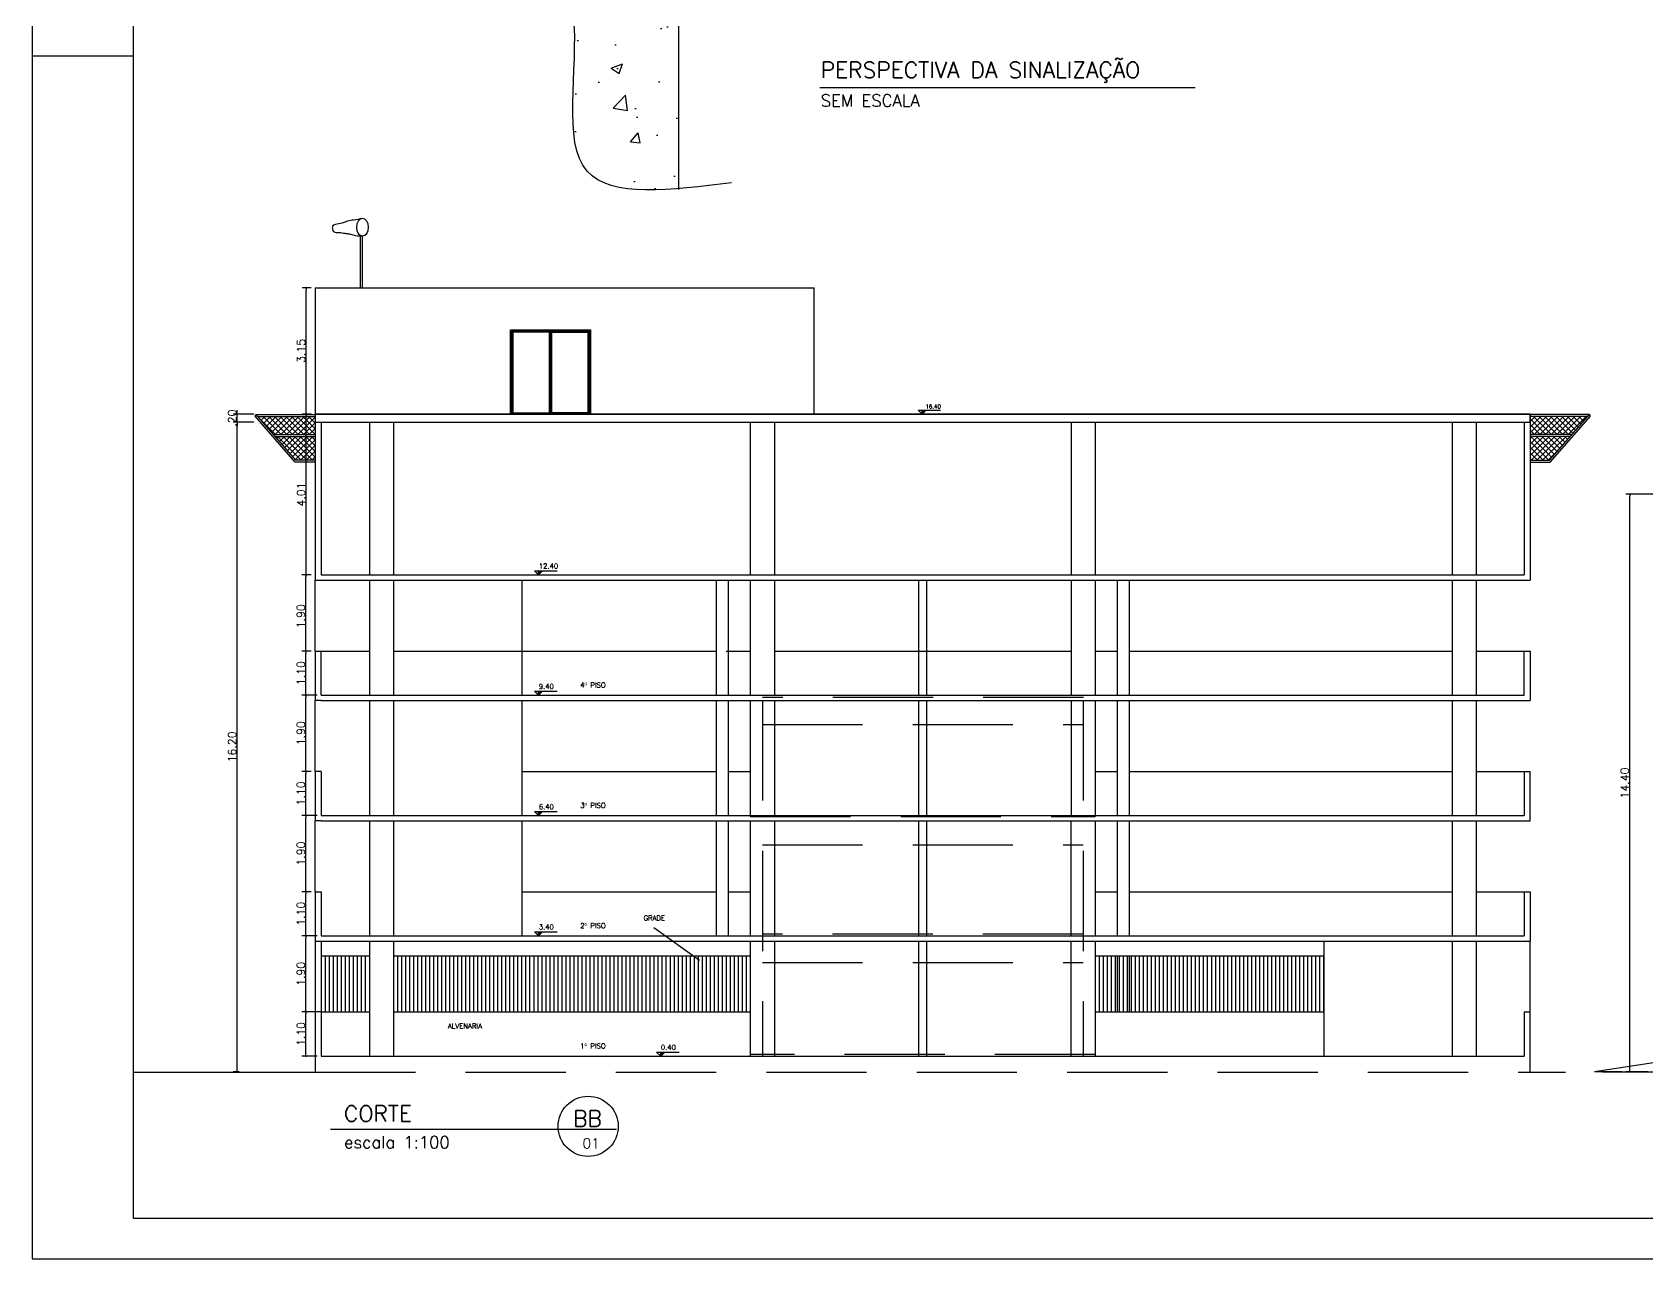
# Model space of a CAD drawing. Header units: millimetres. Extents: x 682 to 1119, y 341 to 434.
# Drawn here: x 999.31 to 1039.57, y 340.63 to 371.21 of the extents above; entities that cross this region are included whole.
import ezdxf

# ---------------------------------------------------------------- set-up
doc = ezdxf.new("R2010")
doc.units = ezdxf.units.MM
for name, pattern in [('CENTER2', [1.125, 0.75, -0.125, 0.125, -0.125]), ('DASHED', [0.75, 0.5, -0.25]), ('HIDDEN', [0.375, 0.25, -0.125])]:
    doc.linetypes.add(name, pattern=pattern)
for name, color, linetype in [('02', 2, 'Continuous'), ('ALV', 6, 'Continuous'), ('AR-ALVENARIA_EM_VISTA-001-C', 1, 'Continuous'), ('AR-ALVENARIA_EM_VISTA-002-C', 2, 'Continuous'), ('AR-ALVENARIA_EM_VISTA-004-C', 4, 'Continuous'), ('AR-COBERTURA_EM_VISTA-002-C', 2, 'Continuous'), ('AR-INDICAÇÕES_GRÁFICAS-002-C', 2, 'Continuous'), ('AR-LINHA_DE_CORTE-007-E', 7, 'CENTER2'), ('AR-PISO_EM_PLANTA-001-C', 1, 'Continuous'), ('AR-TEXTOS_ALTURA_2_0MM-002-C', 2, 'Continuous'), ('AR-TEXTOS_ALTURA_2_5MM-003C', 3, 'Continuous'), ('AR-TEXTOS_ALTURA_3_0MM-003C', 3, 'Continuous'), ('AR-TEXTOS_ALTURA_4_0MM-004-C', 4, 'Continuous'), ('AR-TEXTOS_ALTURA_6_0MM-005-C', 5, 'Continuous'), ('GARAGEM', 1, 'Continuous'), ('Linha fina', 8, 'Continuous'), ('PENA_2', 2, 'Continuous'), ('PENA_6', 5, 'Continuous')]:
    doc.layers.add(name, color=color, linetype=linetype)
doc.styles.add('R80', font='simplex.shx', dxfattribs={"height": 0.1})
doc.styles.add('ROMANS', font='romans')
doc.styles.add('T20', font='simplex.shx', dxfattribs={"height": 0.2})
doc.styles.add('T50', font='simplex.shx', dxfattribs={"height": 0.5})
doc.dimstyles.new('ISO-25_WS', dxfattribs={"dimscale": 0.282828, "dimtxt": 0.8, "dimasz": 2, "dimexe": 0.1, "dimexo": 0.625, "dimgap": 0.325, "dimtad": 1, "dimzin": 4, "dimdsep": 46, "dimtxsty": 'Standard', "dimsah": 1, "dimcen": 2.5, "dimadec": 0, "dimazin": 0, "dimtfac": 1, "dimtdec": 0, "dimtmove": 2, "dimatfit": 3, "dimfxl": 1, "dimtolj": 1, "dimtzin": 0, "dimarcsym": 0})
pattern_1 = [(45, (648.28445, 335.30591), (-0.070710678, 0.070710678), []), (135, (648.28445, 335.30591), (-0.070710678, -0.070710678), [])]

# ---------------------------------------------------------------- blocks, each defined once
blk = doc.blocks.new('_DOT')
at = {"color": 0, "linetype": 'ByBlock'}
blk.add_line((-0.5, 0), (-1, 0), dxfattribs=at)
at = {"color": 0, "linetype": 'ByBlock', "const_width": 0.5}
blk.add_lwpolyline([(-0.25, 0, 1), (0.25, 0, 1)], format="xyb", close=True, dxfattribs=at)
blk = doc.blocks.new('*D142')
at = {"layer": 'AR-ALVENARIA_EM_VISTA-001-C', "color": 1, "lineweight": -2}
for p, q in [((1006.418, 346.78), (1006.035, 346.78)), ((1006.135, 345.73), (1006.135, 346.73)), ((1006.418, 345.68), (1006.035, 345.68))]:
    blk.add_line(p, q, dxfattribs=at)
at = {"layer": 'DEFPOINTS', "color": 0}
for p in [(1006.135, 346.78), (1006.518, 346.78), (1006.518, 345.68)]:
    blk.add_point(p, dxfattribs=at)
at = {"layer": 'AR-ALVENARIA_EM_VISTA-001-C', "color": 1, "lineweight": -2, "xscale": 0.05, "yscale": 0.05, "zscale": 0.05}
for p, rotation in [((1006.135, 346.78), 90), ((1006.135, 345.68), 270)]:
    blk.add_blockref('_DOT', p, dxfattribs=dict(at, rotation=rotation))
at = {"layer": 'AR-ALVENARIA_EM_VISTA-001-C', "color": 3, "insert": (1006.01, 346.23), "char_height": 0.2, "attachment_point": 5, "rotation": 90, "style": 'ROMANS'}
blk.add_mtext('\\A1;1.10', dxfattribs=at)
blk = doc.blocks.new('*D143')
at = {"layer": 'AR-ALVENARIA_EM_VISTA-001-C', "color": 1, "lineweight": -2}
for p, q in [((1006.418, 348.68), (1006.035, 348.68)), ((1006.135, 346.83), (1006.135, 348.63))]:
    blk.add_line(p, q, dxfattribs=at)
at = {"layer": 'DEFPOINTS', "color": 0}
for p in [(1006.135, 348.68), (1006.518, 348.68), (1006.518, 346.78)]:
    blk.add_point(p, dxfattribs=at)
at = {"layer": 'AR-ALVENARIA_EM_VISTA-001-C', "color": 1, "lineweight": -2, "xscale": 0.05, "yscale": 0.05, "zscale": 0.05}
for p, rotation in [((1006.135, 348.68), 90), ((1006.135, 346.78), 270)]:
    blk.add_blockref('_DOT', p, dxfattribs=dict(at, rotation=rotation))
at = {"layer": 'AR-ALVENARIA_EM_VISTA-001-C', "color": 3, "insert": (1006.01, 347.73), "char_height": 0.2, "attachment_point": 5, "rotation": 90, "style": 'ROMANS'}
blk.add_mtext('\\A1;1.90', dxfattribs=at)
blk = doc.blocks.new('*D144')
at = {"layer": 'AR-ALVENARIA_EM_VISTA-001-C', "color": 1, "lineweight": -2}
for p, q in [((1006.268, 349.78), (1006.035, 349.78)), ((1006.135, 348.73), (1006.135, 349.73))]:
    blk.add_line(p, q, dxfattribs=at)
at = {"layer": 'DEFPOINTS', "color": 0}
for p in [(1006.135, 349.78), (1006.368, 349.78), (1006.518, 348.68)]:
    blk.add_point(p, dxfattribs=at)
at = {"layer": 'AR-ALVENARIA_EM_VISTA-001-C', "color": 1, "lineweight": -2, "xscale": 0.05, "yscale": 0.05, "zscale": 0.05}
for p, rotation in [((1006.135, 349.78), 90), ((1006.135, 348.68), 270)]:
    blk.add_blockref('_DOT', p, dxfattribs=dict(at, rotation=rotation))
at = {"layer": 'AR-ALVENARIA_EM_VISTA-001-C', "color": 3, "insert": (1006.01, 349.23), "char_height": 0.2, "attachment_point": 5, "rotation": 90, "style": 'ROMANS'}
blk.add_mtext('\\A1;1.10', dxfattribs=at)
blk = doc.blocks.new('*D145')
at = {"layer": 'AR-ALVENARIA_EM_VISTA-001-C', "color": 1, "lineweight": -2}
for p, q in [((1006.418, 351.68), (1006.035, 351.68)), ((1006.135, 349.83), (1006.135, 351.63))]:
    blk.add_line(p, q, dxfattribs=at)
at = {"layer": 'DEFPOINTS', "color": 0}
for p in [(1006.135, 351.68), (1006.518, 351.68), (1006.368, 349.78)]:
    blk.add_point(p, dxfattribs=at)
at = {"layer": 'AR-ALVENARIA_EM_VISTA-001-C', "color": 1, "lineweight": -2, "xscale": 0.05, "yscale": 0.05, "zscale": 0.05}
for p, rotation in [((1006.135, 351.68), 90), ((1006.135, 349.78), 270)]:
    blk.add_blockref('_DOT', p, dxfattribs=dict(at, rotation=rotation))
at = {"layer": 'AR-ALVENARIA_EM_VISTA-001-C', "color": 3, "insert": (1006.01, 350.73), "char_height": 0.2, "attachment_point": 5, "rotation": 90, "style": 'ROMANS'}
blk.add_mtext('\\A1;1.90', dxfattribs=at)
blk = doc.blocks.new('*D146')
at = {"layer": 'AR-ALVENARIA_EM_VISTA-001-C', "color": 1, "lineweight": -2}
for p, q in [((1006.268, 352.78), (1006.035, 352.78)), ((1006.135, 351.73), (1006.135, 352.73))]:
    blk.add_line(p, q, dxfattribs=at)
at = {"layer": 'DEFPOINTS', "color": 0}
for p in [(1006.135, 352.78), (1006.368, 352.78), (1006.518, 351.68)]:
    blk.add_point(p, dxfattribs=at)
at = {"layer": 'AR-ALVENARIA_EM_VISTA-001-C', "color": 1, "lineweight": -2, "xscale": 0.05, "yscale": 0.05, "zscale": 0.05}
for p, rotation in [((1006.135, 352.78), 90), ((1006.135, 351.68), 270)]:
    blk.add_blockref('_DOT', p, dxfattribs=dict(at, rotation=rotation))
at = {"layer": 'AR-ALVENARIA_EM_VISTA-001-C', "color": 3, "insert": (1006.01, 352.23), "char_height": 0.2, "attachment_point": 5, "rotation": 90, "style": 'ROMANS'}
blk.add_mtext('\\A1;1.10', dxfattribs=at)
blk = doc.blocks.new('*D147')
at = {"layer": 'AR-ALVENARIA_EM_VISTA-001-C', "color": 1, "lineweight": -2}
for p, q in [((1006.418, 354.68), (1006.035, 354.68)), ((1006.135, 352.83), (1006.135, 354.63))]:
    blk.add_line(p, q, dxfattribs=at)
at = {"layer": 'DEFPOINTS', "color": 0}
for p in [(1006.135, 354.68), (1006.518, 354.68), (1006.368, 352.78)]:
    blk.add_point(p, dxfattribs=at)
at = {"layer": 'AR-ALVENARIA_EM_VISTA-001-C', "color": 1, "lineweight": -2, "xscale": 0.05, "yscale": 0.05, "zscale": 0.05}
for p, rotation in [((1006.135, 354.68), 90), ((1006.135, 352.78), 270)]:
    blk.add_blockref('_DOT', p, dxfattribs=dict(at, rotation=rotation))
at = {"layer": 'AR-ALVENARIA_EM_VISTA-001-C', "color": 3, "insert": (1006.01, 353.73), "char_height": 0.2, "attachment_point": 5, "rotation": 90, "style": 'ROMANS'}
blk.add_mtext('\\A1;1.90', dxfattribs=at)
blk = doc.blocks.new('*D148')
at = {"layer": 'AR-ALVENARIA_EM_VISTA-001-C', "color": 1, "lineweight": -2}
for p, q in [((1006.268, 355.78), (1006.035, 355.78)), ((1006.135, 354.73), (1006.135, 355.73))]:
    blk.add_line(p, q, dxfattribs=at)
at = {"layer": 'DEFPOINTS', "color": 0}
for p in [(1006.135, 355.78), (1006.368, 355.78), (1006.518, 354.68)]:
    blk.add_point(p, dxfattribs=at)
at = {"layer": 'AR-ALVENARIA_EM_VISTA-001-C', "color": 1, "lineweight": -2, "xscale": 0.05, "yscale": 0.05, "zscale": 0.05}
for p, rotation in [((1006.135, 355.78), 90), ((1006.135, 354.68), 270)]:
    blk.add_blockref('_DOT', p, dxfattribs=dict(at, rotation=rotation))
at = {"layer": 'AR-ALVENARIA_EM_VISTA-001-C', "color": 3, "insert": (1006.01, 355.23), "char_height": 0.2, "attachment_point": 5, "rotation": 90, "style": 'ROMANS'}
blk.add_mtext('\\A1;1.10', dxfattribs=at)
blk = doc.blocks.new('*D149')
at = {"layer": 'AR-ALVENARIA_EM_VISTA-001-C', "color": 1, "lineweight": -2}
for p, q in [((1006.268, 357.68), (1006.035, 357.68)), ((1006.135, 355.83), (1006.135, 357.63))]:
    blk.add_line(p, q, dxfattribs=at)
at = {"layer": 'DEFPOINTS', "color": 0}
for p in [(1006.135, 357.68), (1006.368, 357.68), (1006.368, 355.78)]:
    blk.add_point(p, dxfattribs=at)
at = {"layer": 'AR-ALVENARIA_EM_VISTA-001-C', "color": 1, "lineweight": -2, "xscale": 0.05, "yscale": 0.05, "zscale": 0.05}
for p, rotation in [((1006.135, 357.68), 90), ((1006.135, 355.78), 270)]:
    blk.add_blockref('_DOT', p, dxfattribs=dict(at, rotation=rotation))
at = {"layer": 'AR-ALVENARIA_EM_VISTA-001-C', "color": 3, "insert": (1006.01, 356.649), "char_height": 0.2, "attachment_point": 5, "rotation": 90, "style": 'ROMANS'}
blk.add_mtext('\\A1;1.90', dxfattribs=at)
blk = doc.blocks.new('*D158')
at = {"layer": 'AR-LINHA_DE_CORTE-007-E', "color": 1, "linetype": 'ByBlock', "lineweight": -2}
for p, q in [((1039.835, 359.69), (1039.051, 359.69)), ((1039.151, 345.34), (1039.151, 359.64)), ((1039.601, 345.29), (1039.051, 345.29))]:
    blk.add_line(p, q, dxfattribs=at)
at = {"layer": 'DEFPOINTS', "color": 0, "linetype": 'ByBlock'}
for p in [(1039.151, 359.69), (1039.935, 359.69), (1039.701, 345.29)]:
    blk.add_point(p, dxfattribs=at)
at = {"layer": 'AR-LINHA_DE_CORTE-007-E', "color": 1, "linetype": 'ByBlock', "lineweight": -2, "xscale": 0.05, "yscale": 0.05, "zscale": 0.05}
for p, rotation in [((1039.151, 359.69), 90), ((1039.151, 345.29), 270)]:
    blk.add_blockref('_DOT', p, dxfattribs=dict(at, rotation=rotation))
at = {"layer": 'AR-LINHA_DE_CORTE-007-E', "color": 3, "linetype": 'ByBlock', "insert": (1039.026, 352.49), "char_height": 0.2, "attachment_point": 5, "rotation": 90, "style": 'ROMANS'}
blk.add_mtext('\\A1;14.40', dxfattribs=at)
blk = doc.blocks.new('*D159')
at = {"layer": 'AR-ALVENARIA_EM_VISTA-001-C', "color": 1, "lineweight": -2}
for p, q in [((1006.268, 361.69), (1006.041, 361.69)), ((1006.141, 357.73), (1006.141, 361.64))]:
    blk.add_line(p, q, dxfattribs=at)
at = {"layer": 'DEFPOINTS', "color": 0}
for p in [(1006.141, 361.69), (1006.368, 361.69), (1006.368, 357.68)]:
    blk.add_point(p, dxfattribs=at)
at = {"layer": 'AR-ALVENARIA_EM_VISTA-001-C', "color": 1, "lineweight": -2, "xscale": 0.05, "yscale": 0.05, "zscale": 0.05}
for p, rotation in [((1006.141, 361.69), 90), ((1006.141, 357.68), 270)]:
    blk.add_blockref('_DOT', p, dxfattribs=dict(at, rotation=rotation))
at = {"layer": 'AR-ALVENARIA_EM_VISTA-001-C', "color": 3, "insert": (1006.016, 359.685), "char_height": 0.2, "attachment_point": 5, "rotation": 90, "style": 'ROMANS'}
blk.add_mtext('\\A1;4.01', dxfattribs=at)
blk = doc.blocks.new('*D160')
at = {"layer": 'AR-COBERTURA_EM_VISTA-002-C', "color": 1, "linetype": 'ByBlock', "lineweight": -2}
for p, q in [((1004.65, 361.49), (1004.319, 361.49)), ((1004.419, 345.34), (1004.419, 361.44)), ((1004.468, 345.29), (1004.319, 345.29))]:
    blk.add_line(p, q, dxfattribs=at)
at = {"layer": 'DEFPOINTS', "color": 0, "linetype": 'ByBlock'}
for p in [(1004.419, 361.49), (1004.75, 361.49), (1004.568, 345.29)]:
    blk.add_point(p, dxfattribs=at)
at = {"layer": 'AR-COBERTURA_EM_VISTA-002-C', "color": 1, "linetype": 'ByBlock', "lineweight": -2, "xscale": 0.05, "yscale": 0.05, "zscale": 0.05}
for p, rotation in [((1004.419, 361.49), 90), ((1004.419, 345.29), 270)]:
    blk.add_blockref('_DOT', p, dxfattribs=dict(at, rotation=rotation))
at = {"layer": 'AR-COBERTURA_EM_VISTA-002-C', "color": 3, "linetype": 'ByBlock', "insert": (1004.294, 353.39), "char_height": 0.2, "attachment_point": 5, "rotation": 90, "style": 'ROMANS'}
blk.add_mtext('\\A1;16.20', dxfattribs=at)
blk = doc.blocks.new('*D128')
at = {"layer": 'AR-COBERTURA_EM_VISTA-002-C', "color": 1, "linetype": 'ByBlock', "lineweight": -2}
for p, q in [((1004.839, 361.69), (1004.319, 361.69)), ((1004.419, 361.74), (1004.419, 361.79)), ((1004.419, 361.49), (1004.419, 361.69)), ((1004.839, 361.49), (1004.319, 361.49)), ((1004.419, 361.44), (1004.419, 361.39))]:
    blk.add_line(p, q, dxfattribs=at)
at = {"layer": 'DEFPOINTS', "color": 0, "linetype": 'ByBlock'}
for p in [(1004.419, 361.69), (1004.939, 361.69), (1004.939, 361.49)]:
    blk.add_point(p, dxfattribs=at)
at = {"layer": 'AR-COBERTURA_EM_VISTA-002-C', "color": 1, "linetype": 'ByBlock', "lineweight": -2, "xscale": 0.05, "yscale": 0.05, "zscale": 0.05}
for p, rotation in [((1004.419, 361.69), 270), ((1004.419, 361.49), 90)]:
    blk.add_blockref('_DOT', p, dxfattribs=dict(at, rotation=rotation))
at = {"layer": 'AR-COBERTURA_EM_VISTA-002-C', "color": 3, "linetype": 'ByBlock', "insert": (1004.294, 361.59), "char_height": 0.2, "attachment_point": 5, "rotation": 90, "style": 'ROMANS'}
blk.add_mtext('\\A1;.20', dxfattribs=at)
blk = doc.blocks.new('*D140')
at = {"layer": 'AR-ALVENARIA_EM_VISTA-001-C', "color": 1, "lineweight": -2}
for p, q in [((1006.268, 364.84), (1006.041, 364.84)), ((1006.141, 361.74), (1006.141, 364.79))]:
    blk.add_line(p, q, dxfattribs=at)
at = {"layer": 'DEFPOINTS', "color": 0}
for p in [(1006.141, 364.84), (1006.368, 364.84), (1006.368, 361.69)]:
    blk.add_point(p, dxfattribs=at)
at = {"layer": 'AR-ALVENARIA_EM_VISTA-001-C', "color": 1, "lineweight": -2, "xscale": 0.05, "yscale": 0.05, "zscale": 0.05}
for p, rotation in [((1006.141, 364.84), 90), ((1006.141, 361.69), 270)]:
    blk.add_blockref('_DOT', p, dxfattribs=dict(at, rotation=rotation))
at = {"layer": 'AR-ALVENARIA_EM_VISTA-001-C', "color": 3, "insert": (1006.016, 363.265), "char_height": 0.2, "attachment_point": 5, "rotation": 90, "style": 'ROMANS'}
blk.add_mtext('\\A1;3.15', dxfattribs=at)

msp = doc.modelspace()

# ---------------------------------------------------------------- hatches: boundary and pattern name
at = {"layer": '02', "linetype": 'Continuous'}
h = msp.add_hatch(dxfattribs=at)
h.set_pattern_fill('AR-CONC', color=256, scale=0.4, style=0)
h.set_pattern_definition([(50, (739.4393, 312.5897), (2.86904, -0.251009), [0.3, -3.3]), (355, (739.4393, 312.5897), (-0.555005, 3.00877), [0.24, -2.64]), (100.4514, (739.6784, 312.5688), (2.314038, 2.757758), [0.25496, -2.804568]), (46.1842, (739.4393, 313.3897), (4.268964, -0.662076), [0.45, -4.95]), (96.6356, (739.795, 313.3346), (3.73865, 3.89647), [0.38244, -4.20685]), (351.1842, (739.4393, 313.3897), (3.73865, 3.896474), [0.36, -3.96]), (21, (739.8393, 313.1897), (2.387628, -1.610476), [0.3, -3.3]), (326, (739.8393, 313.1897), (0.97326, 2.9006), [0.24, -2.64]), (71.4514, (740.0383, 313.0555), (3.36089, 1.290122), [0.25496, -2.804568]), (37.5, (739.4393, 312.5897), (0.0486394, 1.3315754), [0, -2.608, 0, -2.68, 0, -2.65]), (7.5, (739.4393, 312.5897), (1.052278, 1.577647), [0, -1.528, 0, -2.548, 0, -1.01]), (327.5, (738.5473, 312.5897), (2.1352897, -0.0902195), [0, -1, 0, -3.12, 0, -4.14]), (317.5, (738.1473, 312.5897), (2.332745, 0.40042), [0, -1.3, 0, -2.072, 0, -2.94])])
edge = h.paths.add_edge_path()
edge.add_spline(control_points=[(1010.745, 375.697), (1011.725, 374.523), (1013.457, 372.264), (1012.22, 367.347), (1014.428, 367.231), (1015.425, 367.312)], knot_values=[1.075954, 1.075954, 1.075954, 1.075954, 5.592094, 9.538219, 12.067241, 12.067241, 12.067241, 12.067241], degree=3, periodic=0)
edge.add_line((1015.425, 367.312), (1015.425, 375.84))
edge.add_arc((1014.391, 377.445), 1.909, 238.0609, 302.7902, ccw=False)
edge.add_arc((1012.412, 374.27), 1.832, 58.0609, 119.148)
edge.add_arc((1010.841, 377.087), 1.393, 266.0519, 299.148, ccw=False)
at = {"layer": 'AR-INDICAÇÕES_GRÁFICAS-002-C', "ltscale": 2}
for points in [[(1021.601, 361.79), (1021.501, 361.79), (1021.501, 361.69)], [(1012.039, 357.78), (1011.939, 357.78), (1011.939, 357.68)], [(1012.039, 354.78), (1011.939, 354.78), (1011.939, 354.68)], [(1012.039, 351.78), (1011.939, 351.78), (1011.939, 351.68)], [(1012.039, 348.78), (1011.939, 348.78), (1011.939, 348.68)], [(1015.082, 345.78), (1014.982, 345.78), (1014.982, 345.68)]]:
    msp.add_hatch(color=256, dxfattribs=at).paths.add_polyline_path(points)
at = {"layer": 'Linha fina', "linetype": 'ByBlock', "ltscale": 5}
h = msp.add_hatch(dxfattribs=at)
h.set_pattern_fill('ANSI37', color=256, scale=0.8, style=0)
h.set_pattern_definition(pattern_1)
h.paths.add_polyline_path([(1006.368, 361.183), (1006.368, 361.49), (1006.368, 361.633), (1004.936, 361.633), (1005.328, 361.183)])
h.paths.add_polyline_path([(1005.887, 360.54), (1006.368, 360.54), (1006.368, 361.133), (1005.371, 361.133)])
h.paths.add_polyline_path([(1005.866, 360.649), (1005.866, 361.33), (1006.166, 361.33), (1006.166, 360.649)], flags=9)
h = msp.add_hatch(dxfattribs=at)
h.set_pattern_fill('ANSI37', color=256, scale=0.8, style=0)
h.set_pattern_definition(pattern_1)
h.paths.add_polyline_path([(1037.708, 361.183), (1038.099, 361.633), (1036.668, 361.633), (1036.668, 361.49), (1036.668, 361.183)])
h.paths.add_polyline_path([(1037.149, 360.54), (1037.665, 361.133), (1036.668, 361.133), (1036.668, 360.54)])

# ---------------------------------------------------------------- linework, layer by layer
at = {"layer": '02', "linetype": 'Continuous'}
msp.add_line((1015.425, 377.73), (1015.425, 367.29), dxfattribs=at)
msp.add_open_spline([(1016.745, 367.461), (1015.244, 367.269), (1012.099, 366.866), (1013.457, 372.264), (1011.725, 374.523), (1010.745, 375.697)], degree=3, knots=[0, 0, 0, 0, 3.604976, 7.551101, 12.067241, 12.067241, 12.067241, 12.067241], dxfattribs=at)
at = {"layer": 'ALV'}
msp.add_line((1006.368, 345.68), (1006.368, 345.68), dxfattribs=at)
at = {"layer": 'AR-ALVENARIA_EM_VISTA-001-C', "linetype": 'DASHED', "ltscale": 5}
for p, q in [((1025.526, 354.625), (1017.518, 354.625)), ((1017.518, 354.55), (1017.518, 345.68)), ((1025.518, 354.55), (1025.518, 345.68)), ((1017.518, 353.95), (1025.518, 353.95)), ((1017.218, 351.657), (1025.818, 351.657)), ((1017.518, 350.95), (1025.518, 350.95)), ((1025.518, 348.723), (1017.518, 348.723)), ((1017.518, 348.015), (1025.518, 348.015)), ((1025.818, 345.723), (1017.218, 345.723)), ((1006.368, 345.28), (1036.668, 345.28)), ((1038.467, 345.29), (1097.4, 345.29))]:
    msp.add_line(p, q, dxfattribs=at)
at = {"layer": 'AR-ALVENARIA_EM_VISTA-001-C', "ltscale": 5}
for p, q in [((1015.948, 348.067), (1014.812, 348.88)), ((1006.615, 348.18), (1006.615, 346.78)), ((1006.715, 348.18), (1006.715, 346.78)), ((1006.815, 348.18), (1006.815, 346.78)), ((1006.915, 348.18), (1006.915, 346.78)), ((1007.015, 348.18), (1007.015, 346.78)), ((1007.115, 348.18), (1007.115, 346.78)), ((1007.215, 348.18), (1007.215, 346.78)), ((1007.315, 348.18), (1007.315, 346.78)), ((1007.415, 348.18), (1007.415, 346.78)), ((1007.515, 348.18), (1007.515, 346.78)), ((1007.615, 348.18), (1007.615, 346.78)), ((1008.415, 348.18), (1008.415, 346.78)), ((1008.515, 348.18), (1008.515, 346.78)), ((1008.615, 348.18), (1008.615, 346.78)), ((1008.715, 348.18), (1008.715, 346.78)), ((1008.815, 348.18), (1008.815, 346.78)), ((1008.915, 348.18), (1008.915, 346.78)), ((1009.015, 348.18), (1009.015, 346.78)), ((1009.115, 348.18), (1009.115, 346.78)), ((1009.215, 348.18), (1009.215, 346.78)), ((1009.315, 348.18), (1009.315, 346.78)), ((1009.415, 348.18), (1009.415, 346.78)), ((1009.515, 348.18), (1009.515, 346.78)), ((1009.615, 348.18), (1009.615, 346.78)), ((1009.715, 348.18), (1009.715, 346.78)), ((1009.815, 348.18), (1009.815, 346.78)), ((1009.915, 348.18), (1009.915, 346.78)), ((1010.015, 348.18), (1010.015, 346.78)), ((1010.115, 348.18), (1010.115, 346.78)), ((1010.215, 348.18), (1010.215, 346.78)), ((1010.315, 348.18), (1010.315, 346.78)), ((1010.415, 348.18), (1010.415, 346.78)), ((1010.515, 348.18), (1010.515, 346.78)), ((1010.615, 348.18), (1010.615, 346.78)), ((1010.715, 348.18), (1010.715, 346.78)), ((1010.815, 348.18), (1010.815, 346.78)), ((1010.915, 348.18), (1010.915, 346.78)), ((1011.015, 348.18), (1011.015, 346.78)), ((1011.115, 348.18), (1011.115, 346.78)), ((1011.215, 348.18), (1011.215, 346.78)), ((1011.315, 348.18), (1011.315, 346.78)), ((1011.415, 348.18), (1011.415, 346.78)), ((1011.515, 348.18), (1011.515, 346.78)), ((1011.615, 348.18), (1011.615, 346.78)), ((1011.715, 348.18), (1011.715, 346.78)), ((1011.815, 348.18), (1011.815, 346.78)), ((1011.915, 348.18), (1011.915, 346.78)), ((1012.015, 348.18), (1012.015, 346.78)), ((1012.115, 348.18), (1012.115, 346.78)), ((1012.215, 348.18), (1012.215, 346.78)), ((1012.315, 348.18), (1012.315, 346.78)), ((1012.415, 348.18), (1012.415, 346.78)), ((1012.515, 348.18), (1012.515, 346.78)), ((1012.615, 348.18), (1012.615, 346.78)), ((1012.715, 348.18), (1012.715, 346.78)), ((1012.815, 348.18), (1012.815, 346.78)), ((1012.915, 348.18), (1012.915, 346.78)), ((1013.015, 348.18), (1013.015, 346.78)), ((1013.115, 348.18), (1013.115, 346.78)), ((1013.215, 348.18), (1013.215, 346.78)), ((1013.315, 348.18), (1013.315, 346.78)), ((1013.415, 348.18), (1013.415, 346.78)), ((1013.515, 348.18), (1013.515, 346.78)), ((1013.615, 348.18), (1013.615, 346.78)), ((1013.715, 348.18), (1013.715, 346.78)), ((1013.815, 348.18), (1013.815, 346.78)), ((1013.915, 348.18), (1013.915, 346.78)), ((1014.015, 348.18), (1014.015, 346.78)), ((1014.115, 348.18), (1014.115, 346.78)), ((1014.215, 348.18), (1014.215, 346.78)), ((1014.315, 348.18), (1014.315, 346.78)), ((1014.415, 348.18), (1014.415, 346.78)), ((1014.515, 348.18), (1014.515, 346.78)), ((1014.615, 348.18), (1014.615, 346.78)), ((1014.715, 348.18), (1014.715, 346.78)), ((1014.815, 348.18), (1014.815, 346.78)), ((1014.915, 348.18), (1014.915, 346.78)), ((1015.015, 348.18), (1015.015, 346.78)), ((1015.115, 348.18), (1015.115, 346.78)), ((1015.215, 348.18), (1015.215, 346.78)), ((1015.315, 348.18), (1015.315, 346.78)), ((1015.415, 348.18), (1015.415, 346.78)), ((1015.515, 348.18), (1015.515, 346.78)), ((1015.615, 348.18), (1015.615, 346.78)), ((1015.715, 348.18), (1015.715, 346.78)), ((1015.815, 348.18), (1015.815, 346.78)), ((1015.915, 348.18), (1015.915, 346.78)), ((1016.015, 348.18), (1016.015, 346.78)), ((1016.115, 348.18), (1016.115, 346.78)), ((1016.215, 348.18), (1016.215, 346.78)), ((1016.315, 348.18), (1016.315, 346.78)), ((1016.415, 348.18), (1016.415, 346.78)), ((1016.515, 348.18), (1016.515, 346.78)), ((1016.615, 348.18), (1016.615, 346.78)), ((1016.715, 348.18), (1016.715, 346.78)), ((1016.715, 348.18), (1016.715, 346.78)), ((1016.815, 348.18), (1016.815, 346.78)), ((1016.915, 348.18), (1016.915, 346.78)), ((1017.015, 348.18), (1017.015, 346.78)), ((1017.115, 348.18), (1017.115, 346.78)), ((1025.815, 348.18), (1025.815, 346.78)), ((1025.915, 348.18), (1025.915, 346.78)), ((1026.015, 348.18), (1026.015, 346.78)), ((1026.115, 348.18), (1026.115, 346.78)), ((1026.215, 348.18), (1026.215, 346.78)), ((1026.315, 348.18), (1026.315, 346.78)), ((1026.415, 348.18), (1026.415, 346.78)), ((1026.515, 348.18), (1026.515, 346.78)), ((1026.615, 348.18), (1026.615, 346.78)), ((1026.715, 348.18), (1026.715, 346.78)), ((1026.815, 348.18), (1026.815, 346.78)), ((1026.915, 348.18), (1026.915, 346.78)), ((1027.015, 348.18), (1027.015, 346.78)), ((1027.115, 348.18), (1027.115, 346.78)), ((1027.215, 348.18), (1027.215, 346.78)), ((1027.315, 348.18), (1027.315, 346.78)), ((1027.415, 348.18), (1027.415, 346.78)), ((1027.515, 348.18), (1027.515, 346.78)), ((1027.615, 348.18), (1027.615, 346.78)), ((1027.715, 348.18), (1027.715, 346.78)), ((1027.815, 348.18), (1027.815, 346.78)), ((1027.915, 348.18), (1027.915, 346.78)), ((1028.015, 348.18), (1028.015, 346.78)), ((1028.115, 348.18), (1028.115, 346.78)), ((1028.215, 348.18), (1028.215, 346.78)), ((1028.315, 348.18), (1028.315, 346.78)), ((1028.415, 348.18), (1028.415, 346.78)), ((1028.515, 348.18), (1028.515, 346.78)), ((1028.615, 348.18), (1028.615, 346.78)), ((1028.715, 348.18), (1028.715, 346.78)), ((1028.815, 348.18), (1028.815, 346.78)), ((1028.915, 348.18), (1028.915, 346.78)), ((1029.015, 348.18), (1029.015, 346.78)), ((1029.115, 348.18), (1029.115, 346.78)), ((1029.215, 348.18), (1029.215, 346.78)), ((1029.315, 348.18), (1029.315, 346.78)), ((1029.415, 348.18), (1029.415, 346.78)), ((1029.515, 348.18), (1029.515, 346.78)), ((1029.615, 348.18), (1029.615, 346.78)), ((1029.715, 348.18), (1029.715, 346.78)), ((1029.815, 348.18), (1029.815, 346.78)), ((1029.915, 348.18), (1029.915, 346.78)), ((1030.015, 348.18), (1030.015, 346.78)), ((1030.115, 348.18), (1030.115, 346.78)), ((1030.215, 348.18), (1030.215, 346.78)), ((1030.315, 348.18), (1030.315, 346.78)), ((1030.415, 348.18), (1030.415, 346.78)), ((1030.515, 348.18), (1030.515, 346.78)), ((1030.615, 348.18), (1030.615, 346.78)), ((1030.715, 348.18), (1030.715, 346.78)), ((1030.815, 348.18), (1030.815, 346.78)), ((1030.915, 348.18), (1030.915, 346.78)), ((1031.015, 348.18), (1031.015, 346.78)), ((1031.115, 348.18), (1031.115, 346.78)), ((1031.215, 348.18), (1031.215, 346.78)), ((1031.315, 348.18), (1031.315, 346.78)), ((1031.415, 348.18), (1031.415, 346.78)), ((1031.515, 348.18), (1031.515, 346.78))]:
    msp.add_line(p, q, dxfattribs=at)
at = {"layer": 'AR-ALVENARIA_EM_VISTA-002-C', "ltscale": 2}
for p, q in [((1006.368, 364.84), (1006.368, 361.39)), ((1006.368, 364.84), (1018.813, 364.84)), ((1018.813, 361.69), (1018.813, 364.84)), ((1004.868, 361.64), (1004.893, 361.683)), ((1005.868, 360.49), (1004.868, 361.64)), ((1005.887, 360.54), (1004.893, 361.683)), ((1004.893, 361.683), (1006.368, 361.683)), ((1004.936, 361.633), (1006.368, 361.633)), ((1006.368, 361.69), (1036.668, 361.69)), ((1006.368, 361.69), (1006.368, 361.49)), ((1036.668, 361.69), (1036.668, 361.49)), ((1038.143, 361.683), (1036.668, 361.683)), ((1038.099, 361.633), (1036.668, 361.633)), ((1037.149, 360.54), (1038.143, 361.683)), ((1037.168, 360.49), (1038.168, 361.64)), ((1038.168, 361.64), (1038.143, 361.683)), ((1005.328, 361.183), (1006.368, 361.183)), ((1007.718, 361.49), (1007.718, 357.68)), ((1008.318, 361.49), (1008.318, 357.68)), ((1017.218, 361.49), (1017.218, 357.68)), ((1017.818, 361.49), (1017.818, 357.68)), ((1025.218, 361.49), (1025.218, 357.68)), ((1025.818, 361.49), (1025.818, 357.68)), ((1034.718, 361.49), (1034.718, 357.68)), ((1035.318, 361.49), (1035.318, 357.68)), ((1037.708, 361.183), (1036.668, 361.183)), ((1005.371, 361.133), (1006.368, 361.133)), ((1037.665, 361.133), (1036.668, 361.133)), ((1006.368, 360.49), (1005.868, 360.49)), ((1006.368, 360.54), (1005.887, 360.54)), ((1036.668, 360.54), (1037.149, 360.54)), ((1036.668, 360.49), (1037.168, 360.49)), ((1007.718, 357.55), (1007.718, 354.68)), ((1008.318, 357.55), (1008.318, 354.68)), ((1017.218, 357.55), (1017.218, 354.68)), ((1017.818, 357.55), (1017.818, 354.68)), ((1021.418, 354.68), (1021.418, 357.55)), ((1021.618, 354.68), (1021.618, 357.55)), ((1025.218, 357.55), (1025.218, 354.68)), ((1025.818, 357.55), (1025.818, 354.68)), ((1034.718, 357.55), (1034.718, 354.68)), ((1035.318, 357.55), (1035.318, 354.68)), ((1017.818, 355.78), (1025.218, 355.78)), ((1007.718, 354.55), (1007.718, 351.68)), ((1008.318, 354.55), (1008.318, 351.68)), ((1017.218, 354.55), (1017.218, 351.657)), ((1017.818, 354.55), (1017.818, 351.657)), ((1021.418, 351.68), (1021.418, 354.55)), ((1021.618, 351.68), (1021.618, 354.55)), ((1025.218, 354.55), (1025.218, 351.68)), ((1025.818, 354.55), (1025.818, 351.657)), ((1034.718, 354.55), (1034.718, 351.68)), ((1035.318, 354.55), (1035.318, 351.68)), ((1007.718, 351.55), (1007.718, 348.68)), ((1008.318, 351.55), (1008.318, 348.68)), ((1017.218, 351.55), (1017.218, 348.68)), ((1017.818, 351.55), (1017.818, 348.68)), ((1021.418, 348.68), (1021.418, 351.55)), ((1021.618, 348.68), (1021.618, 351.55)), ((1025.218, 348.68), (1025.218, 351.55)), ((1025.818, 351.55), (1025.818, 348.68)), ((1034.718, 351.55), (1034.718, 348.68)), ((1035.318, 351.55), (1035.318, 348.68)), ((1006.368, 348.55), (1006.368, 346.78)), ((1007.718, 348.55), (1007.718, 345.68)), ((1008.318, 348.55), (1008.318, 345.68)), ((1017.218, 348.55), (1017.218, 345.68)), ((1017.818, 348.55), (1017.818, 345.68)), ((1021.418, 345.68), (1021.418, 348.55)), ((1021.618, 345.68), (1021.618, 348.55)), ((1025.218, 345.68), (1025.218, 348.55)), ((1025.818, 348.55), (1025.818, 345.68)), ((1031.518, 348.55), (1031.518, 345.68)), ((1034.718, 348.55), (1034.718, 345.68)), ((1035.318, 348.55), (1035.318, 345.68)), ((1036.668, 346.78), (1036.668, 348.55)), ((1006.518, 348.18), (1007.718, 348.18)), ((1008.318, 348.18), (1016.668, 348.18)), ((1016.668, 348.18), (1017.218, 348.18)), ((1025.818, 348.18), (1031.515, 348.18)), ((1006.518, 346.78), (1007.718, 346.78)), ((1008.318, 346.78), (1016.668, 346.78)), ((1016.668, 346.78), (1017.218, 346.78)), ((1025.815, 346.78), (1031.515, 346.78))]:
    msp.add_line(p, q, dxfattribs=at)
at = {"layer": 'AR-ALVENARIA_EM_VISTA-004-C', "ltscale": 2}
for p, q in [((1006.368, 361.49), (1006.368, 357.55)), ((1006.518, 361.49), (1006.518, 357.68)), ((1036.518, 361.49), (1036.518, 357.68)), ((1036.668, 361.49), (1036.668, 357.55)), ((1006.368, 357.55), (1036.668, 357.55)), ((1006.518, 357.68), (1036.518, 357.68)), ((1006.368, 355.78), (1006.518, 355.78)), ((1006.368, 355.78), (1006.368, 354.68)), ((1006.518, 354.68), (1006.518, 355.78)), ((1036.518, 354.68), (1036.518, 355.78)), ((1036.518, 355.78), (1036.668, 355.78)), ((1036.668, 355.78), (1036.668, 354.68)), ((1006.368, 354.68), (1006.368, 354.55)), ((1006.518, 354.55), (1006.368, 354.55)), ((1006.518, 354.68), (1017.818, 354.68)), ((1006.518, 354.55), (1007.718, 354.55)), ((1007.718, 354.55), (1025.218, 354.55)), ((1017.818, 354.68), (1036.518, 354.68)), ((1025.218, 354.55), (1035.318, 354.55)), ((1035.318, 354.55), (1036.668, 354.55)), ((1036.668, 354.68), (1036.668, 354.55)), ((1006.518, 352.78), (1006.368, 352.78)), ((1006.368, 352.78), (1006.368, 351.55)), ((1006.518, 352.78), (1006.518, 351.68)), ((1036.518, 352.78), (1036.518, 351.68)), ((1006.518, 351.55), (1006.368, 351.55)), ((1006.518, 351.68), (1036.518, 351.68)), ((1006.518, 351.55), (1007.718, 351.55)), ((1007.718, 351.55), (1025.218, 351.55)), ((1025.218, 351.55), (1035.318, 351.55)), ((1035.318, 351.55), (1036.668, 351.55)), ((1006.368, 349.78), (1006.518, 349.78)), ((1006.368, 349.78), (1006.368, 348.55)), ((1006.518, 349.78), (1006.518, 348.68)), ((1036.518, 349.78), (1036.518, 348.68)), ((1036.518, 349.78), (1036.668, 349.78)), ((1036.668, 349.78), (1036.668, 348.55)), ((1006.518, 348.68), (1036.518, 348.68)), ((1006.368, 348.55), (1007.718, 348.55)), ((1006.518, 346.78), (1006.368, 346.78)), ((1006.368, 346.78), (1006.368, 345.28)), ((1006.518, 346.78), (1006.518, 345.68)), ((1036.518, 346.78), (1036.518, 345.68)), ((1036.518, 346.78), (1036.668, 346.78)), ((1006.518, 345.68), (1036.518, 345.68)), ((1040.92, 345.69), (1038.271, 345.29)), ((1001.833, 345.28), (1006.368, 345.28)), ((1036.668, 345.28), (1037.544, 345.28)), ((1038.949, 345.29), (1038.271, 345.29))]:
    msp.add_line(p, q, dxfattribs=at)
at = {"layer": 'AR-ALVENARIA_EM_VISTA-004-C', "linetype": 'HIDDEN', "ltscale": 2}
msp.add_line((1036.518, 352.78), (1036.668, 352.78), dxfattribs=at)
at = {"layer": 'AR-ALVENARIA_EM_VISTA-004-C', "linetype": 'ByBlock', "ltscale": 2}
for p, q in [((1036.668, 351.55), (1036.668, 352.78)), ((1036.668, 345.28), (1036.668, 346.78))]:
    msp.add_line(p, q, dxfattribs=at)
at = {"layer": 'AR-ALVENARIA_EM_VISTA-004-C'}
for p, q in [((1006.518, 348.55), (1017.218, 348.55)), ((1016.818, 348.55), (1036.668, 348.55))]:
    msp.add_line(p, q, dxfattribs=at)
at = {"layer": 'AR-ALVENARIA_EM_VISTA-004-C', "linetype": 'ByBlock', "ltscale": 5}
msp.add_lwpolyline([(1006.368, 361.49), (1036.668, 361.49), (1036.668, 361.69), (1006.368, 361.69)], close=True, dxfattribs=at)
at = {"layer": 'AR-INDICAÇÕES_GRÁFICAS-002-C', "ltscale": 2}
for p, q in [((1018.948, 369.839), (1028.315, 369.839)), ((1021.501, 361.69), (1021.401, 361.79)), ((1021.401, 361.79), (1021.962, 361.79)), ((1021.501, 361.69), (1021.501, 361.79)), ((1021.501, 361.69), (1021.601, 361.79)), ((1011.839, 357.78), (1012.4, 357.78)), ((1011.939, 357.68), (1011.839, 357.78)), ((1011.939, 357.68), (1012.039, 357.78)), ((1011.939, 357.68), (1011.939, 357.78)), ((1011.839, 354.78), (1012.4, 354.78)), ((1011.939, 354.68), (1011.839, 354.78)), ((1011.939, 354.68), (1012.039, 354.78)), ((1011.939, 354.68), (1011.939, 354.78)), ((1011.839, 351.78), (1012.4, 351.78)), ((1011.939, 351.68), (1011.839, 351.78)), ((1011.939, 351.68), (1012.039, 351.78)), ((1011.939, 351.68), (1011.939, 351.78)), ((1011.839, 348.78), (1012.4, 348.78)), ((1011.939, 348.68), (1011.839, 348.78)), ((1011.939, 348.68), (1012.039, 348.78)), ((1011.939, 348.68), (1011.939, 348.78)), ((1014.882, 345.78), (1015.443, 345.78)), ((1014.982, 345.68), (1014.882, 345.78)), ((1014.982, 345.68), (1015.082, 345.78)), ((1014.982, 345.68), (1014.982, 345.78)), ((1006.751, 343.861), (1013.881, 343.861))]:
    msp.add_line(p, q, dxfattribs=at)
msp.add_circle((1013.174, 343.928), 0.75, dxfattribs=at)
at = {"layer": 'AR-PISO_EM_PLANTA-001-C', "linetype": 'Continuous'}
for p, q in [((1007.497, 364.85), (1007.497, 366.134)), ((1007.547, 364.85), (1007.547, 366.132))]:
    msp.add_line(p, q, dxfattribs=at)
at = {"layer": 'AR-PISO_EM_PLANTA-001-C', "ltscale": 2}
for p, q in [((1011.238, 361.69), (1011.238, 363.79)), ((1011.238, 363.79), (1013.238, 363.79)), ((1011.268, 361.69), (1011.268, 363.76)), ((1011.268, 363.76), (1013.208, 363.76)), ((1013.208, 361.69), (1013.208, 363.76)), ((1013.208, 363.76), (1013.208, 361.69)), ((1013.238, 361.69), (1013.238, 363.79))]:
    msp.add_line(p, q, dxfattribs=at)
for points in [[(1011.268, 361.69), (1012.238, 361.69), (1012.238, 363.76), (1011.268, 363.76)], [(1011.298, 361.72), (1011.268, 361.72), (1011.268, 363.73), (1011.298, 363.73)], [(1011.298, 361.72), (1012.208, 361.72), (1012.208, 363.73), (1011.298, 363.73)], [(1012.238, 361.69), (1013.208, 361.69), (1013.208, 363.76), (1012.238, 363.76)], [(1013.178, 361.72), (1012.268, 361.72), (1012.268, 363.73), (1013.178, 363.73)], [(1013.178, 361.72), (1013.208, 361.72), (1013.208, 363.73), (1013.178, 363.73)]]:
    msp.add_lwpolyline(points, close=True, dxfattribs=at)
for points in [[(1011.298, 363.76), (1011.268, 363.76), (1011.268, 361.69), (1011.298, 361.69)], [(1011.298, 361.72), (1011.298, 363.73)], [(1013.178, 363.76), (1013.178, 363.76), (1013.208, 363.76), (1013.208, 361.69), (1013.178, 361.69)], [(1013.178, 361.72), (1013.178, 363.73)]]:
    msp.add_lwpolyline(points, dxfattribs=at)
at = {"layer": 'AR-PISO_EM_PLANTA-001-C', "linetype": 'Continuous', "extrusion": (0, 0, -1)}
msp.add_ellipse((1007.547, 366.35), major_axis=(0, 0.218), ratio=0.690302, dxfattribs=at)
at = {"layer": 'AR-PISO_EM_PLANTA-001-C', "linetype": 'Continuous'}
msp.add_spline([(1007.547, 366.568), (1007.323, 366.529), (1007.175, 366.501), (1007.081, 366.467), (1006.909, 366.425), (1006.8, 366.379), (1006.8, 366.303), (1006.826, 366.246), (1006.974, 366.22), (1007.107, 366.199), (1007.193, 366.189), (1007.308, 366.158), (1007.547, 366.132)], degree=3, dxfattribs=at)
at = {"layer": 'GARAGEM'}
for p, q in [((1006.368, 355.78), (1006.368, 357.55)), ((1011.518, 357.55), (1011.518, 354.68)), ((1016.368, 357.55), (1016.368, 354.68)), ((1016.668, 357.55), (1016.668, 354.68)), ((1026.368, 357.55), (1026.368, 354.68)), ((1026.668, 357.55), (1026.668, 354.68)), ((1006.518, 355.78), (1007.718, 355.78)), ((1008.318, 355.78), (1016.368, 355.78)), ((1016.615, 355.78), (1017.218, 355.78)), ((1025.818, 355.78), (1026.368, 355.78)), ((1026.668, 355.78), (1034.718, 355.78)), ((1035.318, 355.78), (1036.518, 355.78)), ((1006.368, 352.78), (1006.368, 354.55)), ((1011.518, 354.55), (1011.518, 351.68)), ((1016.368, 354.55), (1016.368, 351.68)), ((1016.668, 354.55), (1016.668, 351.68)), ((1026.368, 354.55), (1026.368, 351.68)), ((1026.668, 354.55), (1026.668, 351.68)), ((1011.515, 352.78), (1016.368, 352.78)), ((1016.668, 352.78), (1017.218, 352.78)), ((1025.818, 352.78), (1026.368, 352.78)), ((1026.668, 352.78), (1034.718, 352.78)), ((1035.318, 352.78), (1036.518, 352.78)), ((1006.368, 349.78), (1006.368, 351.55)), ((1011.518, 351.55), (1011.518, 348.68)), ((1016.368, 351.55), (1016.368, 348.68)), ((1016.668, 351.55), (1016.668, 348.68)), ((1026.368, 351.55), (1026.368, 348.68)), ((1026.668, 351.55), (1026.668, 348.68)), ((1011.515, 349.78), (1016.368, 349.78)), ((1016.668, 349.78), (1017.218, 349.78)), ((1025.818, 349.78), (1026.368, 349.78)), ((1026.668, 349.78), (1034.718, 349.78)), ((1035.318, 349.78), (1036.518, 349.78)), ((1006.518, 348.55), (1006.518, 346.78)), ((1026.368, 348.18), (1026.368, 346.78)), ((1026.668, 348.18), (1026.668, 346.78)), ((1031.518, 346.78), (1031.515, 346.78))]:
    msp.add_line(p, q, dxfattribs=at)
at = {"layer": 'PENA_2'}
for p, q in [((999.311, 424.627), (999.311, 340.627)), ((999.333, 370.627), (1001.833, 370.627)), ((999.311, 340.627), (1119.311, 340.627))]:
    msp.add_line(p, q, dxfattribs=at)
at = {"layer": 'PENA_6'}
for p, q in [((1001.833, 341.627), (1001.833, 423.627)), ((1118.311, 341.627), (1001.833, 341.627))]:
    msp.add_line(p, q, dxfattribs=at)

# ---------------------------------------------------------------- texts
at = {"layer": 'AR-TEXTOS_ALTURA_2_0MM-002-C'}
for s, height, style, p in [('16.40', 0.1, 'R80', (1021.586, 361.829)), ('01', 0.25, 'T20', (1013.033, 343.377, 2))]:
    msp.add_text(s, height=height, dxfattribs=dict(at, style=style)).set_placement(p)
at = {"layer": 'AR-TEXTOS_ALTURA_2_5MM-003C', "ltscale": 2, "style": 'ROMANS'}
for s, p in [('12.40', (1011.943, 357.836)), ('9.40', (1011.943, 354.836)), ('4º PISO', (1012.977, 354.869)), ('6.40', (1011.943, 351.836)), ('3º PISO', (1012.977, 351.869)), ('3.40', (1011.943, 348.836)), ('2º PISO', (1012.977, 348.869)), ('1º PISO', (1012.977, 345.869)), ('0.40', (1014.987, 345.836))]:
    msp.add_text(s, height=0.125, dxfattribs=at).set_placement(p)
at = {"layer": 'AR-TEXTOS_ALTURA_2_5MM-003C', "ltscale": 2, "char_height": 0.125, "width": 6, "attachment_point": 5, "style": 'ROMANS'}
for s, insert in [('GRADE', (1014.823, 349.123)), ('ALVENARIA', (1010.1, 346.429))]:
    msp.add_mtext(s, dxfattribs=dict(at, insert=insert))
at = {"layer": 'AR-TEXTOS_ALTURA_3_0MM-003C', "style": 'T20'}
for s, p in [('SEM ESCALA', (1018.975, 369.358, 2)), ('escala 1:100', (1007.086, 343.38, 2))]:
    msp.add_text(s, height=0.3, dxfattribs=at).set_placement(p)
at = {"layer": 'AR-TEXTOS_ALTURA_4_0MM-004-C', "ltscale": 2, "style": 'R80'}
msp.add_text('BB', height=0.4, dxfattribs=at).set_placement((1012.798, 343.923))
at = {"layer": 'AR-TEXTOS_ALTURA_6_0MM-005-C', "style": 'T50'}
for s, p in [('PERSPECTIVA DA SINALIZAÇÃO', (1018.973, 370.073)), ('CORTE ', (1007.083, 344.045))]:
    msp.add_text(s, height=0.4, dxfattribs=at).set_placement(p)

# ---------------------------------------------------------------- dimensions: what is measured, and where the dimension line sits
at = {"layer": 'AR-ALVENARIA_EM_VISTA-001-C', "ltscale": 5}
for base, p1, p2, override, picture, middle in [((1006.141, 364.84), (1006.368, 361.69), (1006.368, 364.84), {"dimscale": 0.05, "dimtxt": 4, "dimasz": 1, "dimexe": 2, "dimexo": 2, "dimgap": 0.5, "dimzin": 5, "dimtxsty": 'ROMANS', "dimblk1": 'DOT', "dimblk2": 'DOT', "dimdle": 0.2, "dimse1": 1, "dimclrd": 1, "dimclre": 1, "dimclrt": 3, "dimtdec": 2, "dimtix": 1, "dimtzin": 1}, '*D140', (1006.016, 363.265)), ((1006.141, 361.69), (1006.368, 357.68), (1006.368, 361.69), {"dimscale": 0.05, "dimtxt": 4, "dimasz": 1, "dimexe": 2, "dimexo": 2, "dimgap": 0.5, "dimzin": 5, "dimtxsty": 'ROMANS', "dimblk1": 'DOT', "dimblk2": 'DOT', "dimdle": 0.2, "dimse1": 1, "dimclrd": 1, "dimclre": 1, "dimclrt": 3, "dimtdec": 2, "dimtix": 1, "dimtzin": 1}, '*D159', (1006.016, 359.685)), ((1006.135, 355.78), (1006.518, 354.68), (1006.368, 355.78), {"dimscale": 0.05, "dimtxt": 4, "dimasz": 1, "dimexe": 2, "dimexo": 2, "dimgap": 0.5, "dimzin": 5, "dimtxsty": 'ROMANS', "dimblk1": 'DOT', "dimblk2": 'DOT', "dimdle": 0.2, "dimse1": 1, "dimclrd": 1, "dimclre": 1, "dimclrt": 3, "dimtdec": 2, "dimtix": 1, "dimtzin": 1}, '*D148', (1006.01, 355.23)), ((1006.135, 354.68), (1006.368, 352.78), (1006.518, 354.68), {"dimscale": 0.05, "dimtxt": 4, "dimasz": 1, "dimexe": 2, "dimexo": 2, "dimgap": 0.5, "dimzin": 5, "dimtxsty": 'ROMANS', "dimblk1": 'DOT', "dimblk2": 'DOT', "dimdle": 0.2, "dimse1": 1, "dimclrd": 1, "dimclre": 1, "dimclrt": 3, "dimtdec": 2, "dimtix": 1, "dimtzin": 1}, '*D147', (1006.01, 353.73)), ((1006.135, 352.78), (1006.518, 351.68), (1006.368, 352.78), {"dimscale": 0.05, "dimtxt": 4, "dimasz": 1, "dimexe": 2, "dimexo": 2, "dimgap": 0.5, "dimzin": 5, "dimtxsty": 'ROMANS', "dimblk1": 'DOT', "dimblk2": 'DOT', "dimdle": 0.2, "dimse1": 1, "dimclrd": 1, "dimclre": 1, "dimclrt": 3, "dimtdec": 2, "dimtix": 1, "dimtzin": 1}, '*D146', (1006.01, 352.23)), ((1006.135, 351.68), (1006.368, 349.78), (1006.518, 351.68), {"dimscale": 0.05, "dimtxt": 4, "dimasz": 1, "dimexe": 2, "dimexo": 2, "dimgap": 0.5, "dimzin": 5, "dimtxsty": 'ROMANS', "dimblk1": 'DOT', "dimblk2": 'DOT', "dimdle": 0.2, "dimse1": 1, "dimclrd": 1, "dimclre": 1, "dimclrt": 3, "dimtdec": 2, "dimtix": 1, "dimtzin": 1}, '*D145', (1006.01, 350.73)), ((1006.135, 349.78), (1006.518, 348.68), (1006.368, 349.78), {"dimscale": 0.05, "dimtxt": 4, "dimasz": 1, "dimexe": 2, "dimexo": 2, "dimgap": 0.5, "dimzin": 5, "dimtxsty": 'ROMANS', "dimblk1": 'DOT', "dimblk2": 'DOT', "dimdle": 0.2, "dimse1": 1, "dimclrd": 1, "dimclre": 1, "dimclrt": 3, "dimtdec": 2, "dimtix": 1, "dimtzin": 1}, '*D144', (1006.01, 349.23)), ((1006.135, 348.68), (1006.518, 346.78), (1006.518, 348.68), {"dimscale": 0.05, "dimtxt": 4, "dimasz": 1, "dimexe": 2, "dimexo": 2, "dimgap": 0.5, "dimzin": 5, "dimtxsty": 'ROMANS', "dimblk1": 'DOT', "dimblk2": 'DOT', "dimdle": 0.2, "dimse1": 1, "dimclrd": 1, "dimclre": 1, "dimclrt": 3, "dimtdec": 2, "dimtix": 1, "dimtzin": 1}, '*D143', (1006.01, 347.73)), ((1006.135, 346.78), (1006.518, 345.68), (1006.518, 346.78), {"dimscale": 0.05, "dimtxt": 4, "dimasz": 1, "dimexe": 2, "dimexo": 2, "dimgap": 0.5, "dimzin": 5, "dimtxsty": 'ROMANS', "dimblk1": 'DOT', "dimblk2": 'DOT', "dimdle": 0.2, "dimclrd": 1, "dimclre": 1, "dimclrt": 3, "dimtdec": 2, "dimtix": 1, "dimtzin": 1}, '*D142', (1006.01, 346.23))]:
    dim = msp.add_linear_dim(base=base, p1=p1, p2=p2, angle=90, dimstyle='ISO-25_WS', override=override, dxfattribs=at)
    dim.commit()
    dim.dimension.update_dxf_attribs({"geometry": picture, "text_midpoint": middle})
dim = msp.add_linear_dim(base=(1006.135, 357.68), p1=(1006.368, 355.78), p2=(1006.368, 357.68), angle=90, dimstyle='ISO-25_WS', override={"dimscale": 0.05, "dimtxt": 4, "dimasz": 1, "dimexe": 2, "dimexo": 2, "dimgap": 0.5, "dimzin": 5, "dimtxsty": 'ROMANS', "dimblk1": 'DOT', "dimblk2": 'DOT', "dimdle": 0.2, "dimse1": 1, "dimclrd": 1, "dimclre": 1, "dimclrt": 3, "dimtdec": 2, "dimtix": 1, "dimtzin": 1}, dxfattribs=at)
dim.commit()
dim.dimension.update_dxf_attribs({"geometry": '*D149', "text_midpoint": (1006.01, 356.649), "dimtype": 160})
at = {"layer": 'AR-COBERTURA_EM_VISTA-002-C', "linetype": 'ByBlock', "ltscale": 5}
for base, p1, p2, picture, middle in [((1004.419, 361.69), (1004.939, 361.49), (1004.939, 361.69), '*D128', (1004.294, 361.59)), ((1004.419, 361.49), (1004.568, 345.29), (1004.75, 361.49), '*D160', (1004.294, 353.39))]:
    dim = msp.add_linear_dim(base=base, p1=p1, p2=p2, angle=90, dimstyle='ISO-25_WS', override={"dimscale": 0.05, "dimtxt": 4, "dimasz": 1, "dimexe": 2, "dimexo": 2, "dimgap": 0.5, "dimzin": 5, "dimtxsty": 'ROMANS', "dimblk1": 'DOT', "dimblk2": 'DOT', "dimdle": 0.2, "dimclrd": 1, "dimclre": 1, "dimclrt": 3, "dimtdec": 2, "dimtix": 1, "dimtzin": 1}, dxfattribs=at)
    dim.commit()
    dim.dimension.update_dxf_attribs({"geometry": picture, "text_midpoint": middle})
at = {"layer": 'AR-LINHA_DE_CORTE-007-E', "linetype": 'ByBlock', "ltscale": 5}
dim = msp.add_linear_dim(base=(1039.151, 359.69), p1=(1039.701, 345.29), p2=(1039.935, 359.69), angle=90, dimstyle='ISO-25_WS', override={"dimscale": 0.05, "dimtxt": 4, "dimasz": 1, "dimexe": 2, "dimexo": 2, "dimgap": 0.5, "dimzin": 5, "dimtxsty": 'ROMANS', "dimblk1": 'DOT', "dimblk2": 'DOT', "dimdle": 0.2, "dimclrd": 1, "dimclre": 1, "dimclrt": 3, "dimtdec": 2, "dimtix": 1, "dimtzin": 1}, dxfattribs=at)
dim.commit()
dim.dimension.update_dxf_attribs({"geometry": '*D158', "text_midpoint": (1039.026, 352.49)})

doc.saveas('drawing.dxf')
